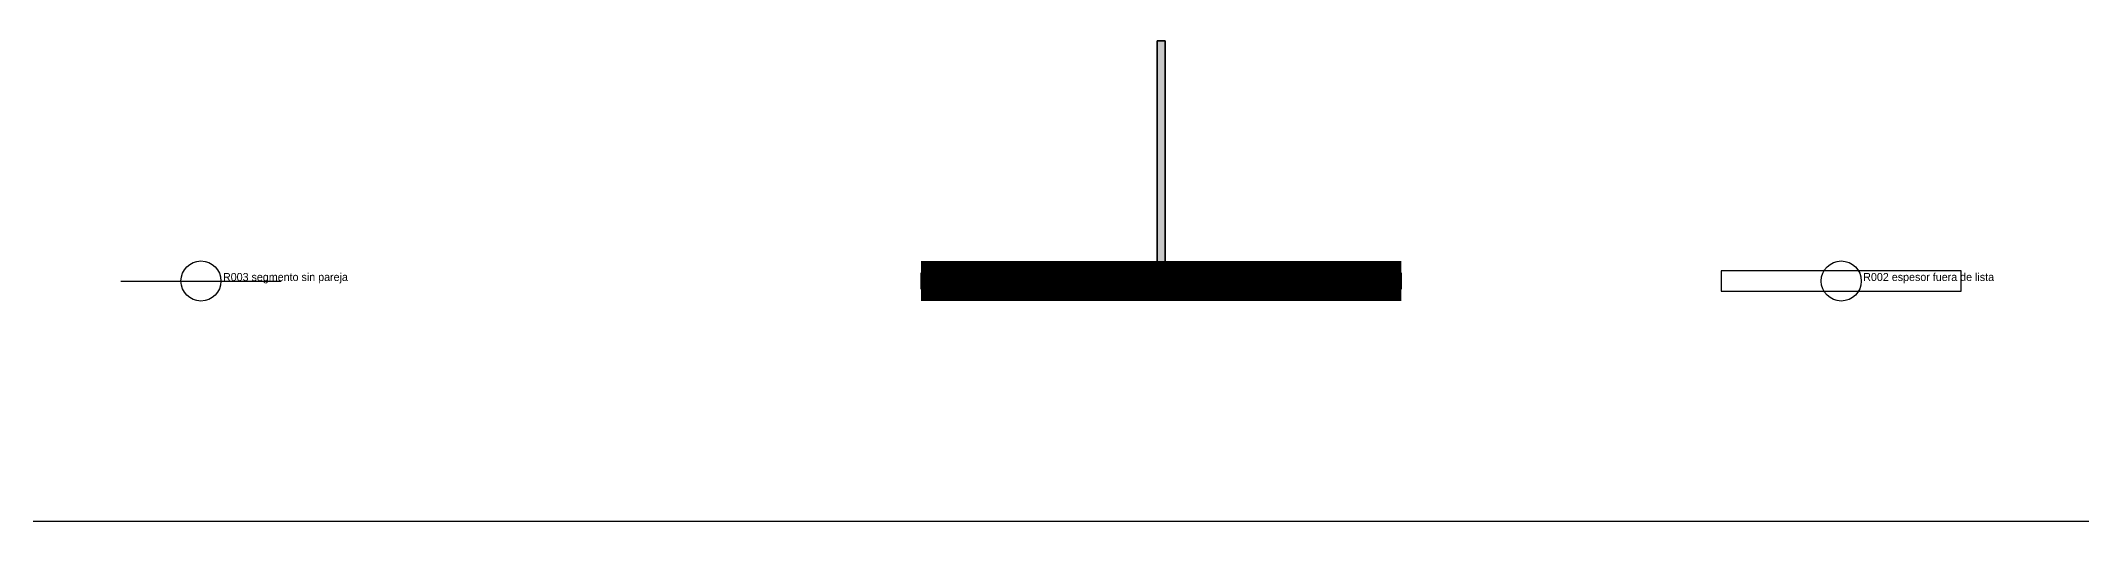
# Model space of a CAD drawing. Header units: metres. Extents: x 0 to 100, y -3 to 5.
# Drawn here: x 49 to 74.5, y -3 to 3 of the extents above; entities that cross this region are included whole.
import ezdxf

# ---------------------------------------------------------------- set-up
doc = ezdxf.new("R2010")
doc.units = ezdxf.units.M
doc.layers.add('00', color=8, linetype='Continuous')
doc.layers.add('REVISION', color=1, linetype='Continuous')
for name, color, linetype, transparency in [('Cimiento corrido CC-PRUEBA2 de 0.50 x 0.20 m', 4, 'Continuous', 0.5), ('N1 Muro de 10cm', 1, 'Continuous', 0.5), ('N1 Muro de 20cm', 1, 'Continuous', 0.5)]:
    doc.layers.add(name, color=color, linetype=linetype, transparency=transparency)

# ---------------------------------------------------------------- blocks, each defined once
blk = doc.blocks.new('xMuro 20')
blk.add_hatch(color=256).paths.add_polyline_path([(0, -0.1), (1, -0.1), (1, 0.1), (0, 0.1)])
blk.add_lwpolyline([(0, -0.1), (1, -0.1), (1, 0.1), (0, 0.1)], close=True)
at = {"color": 250, "flags": 1}
for tag, p in [('ID', (0, -0.2)), ('TIPO', (0, -0.3)), ('ESPESOR', (0, -0.4)), ('LARGO', (0, -0.5)), ('ALTO', (0, -0.6)), ('AREA', (0, -0.7))]:
    blk.add_attdef(tag, p, '', height=0.08, dxfattribs=at)
blk = doc.blocks.new('xMuro 10')
blk.add_hatch(color=256).paths.add_polyline_path([(0, -0.05), (1, -0.05), (1, 0.05), (0, 0.05)])
blk.add_lwpolyline([(0, -0.05), (1, -0.05), (1, 0.05), (0, 0.05)], close=True)
at = {"color": 250, "flags": 1}
for tag, p in [('ID', (0, -0.15)), ('TIPO', (0, -0.25)), ('ESPESOR', (0, -0.35)), ('LARGO', (0, -0.45)), ('ALTO', (0, -0.55)), ('AREA', (0, -0.65))]:
    blk.add_attdef(tag, p, '', height=0.08, dxfattribs=at)

msp = doc.modelspace()

# ---------------------------------------------------------------- linework, layer by layer
at = {"layer": '00'}
for p, q in [((62.95, 0.1), (62.95, 3)), ((62.95, 3), (63.05, 3)), ((63.05, 3), (63.05, 0.1)), ((50, 0), (52, 0)), ((60, -0.1), (60, 0.1)), ((60, 0.1), (62.95, 0.1)), ((63.05, 0.1), (66, 0.1)), ((66, 0.1), (66, -0.1)), ((73, 0.125), (70, 0.125)), ((70, 0.125), (70, -0.125)), ((73, -0.125), (73, 0.125)), ((66, -0.1), (60, -0.1)), ((70, -0.125), (73, -0.125)), ((0, -3), (100, -3))]:
    msp.add_line(p, q, dxfattribs=at)
at = {"layer": 'Cimiento corrido CC-PRUEBA2 de 0.50 x 0.20 m', "const_width": 0.5}
msp.add_lwpolyline([(60, 0), (66, 0)], dxfattribs=at)
at = {"layer": 'REVISION', "color": 1}
for centre in [(51, 0), (71.5, 0)]:
    msp.add_circle(centre, 0.25, dxfattribs=at)

# ---------------------------------------------------------------- block references
at = {"layer": 'N1 Muro de 10cm', "xscale": 2.9000000000000004, "rotation": 90}
msp.add_blockref('xMuro 10', (63, 0.1), dxfattribs=at)
at = {"layer": 'N1 Muro de 20cm', "xscale": 6}
msp.add_blockref('xMuro 20', (60, 0), dxfattribs=at)

# ---------------------------------------------------------------- texts
at = {"layer": 'REVISION', "color": 1}
for s, p in [('R003 segmento sin pareja', (51.275, 0)), ('R002 espesor fuera de lista', (71.775, 0))]:
    msp.add_text(s, height=0.1, dxfattribs=at).set_placement(p)

doc.saveas('drawing.dxf')
